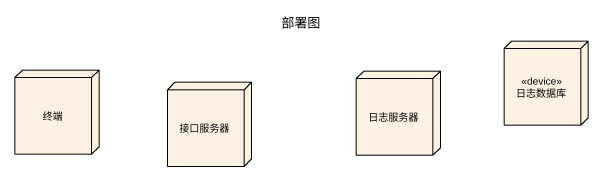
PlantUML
@startuml
title 部署图
node 终端
node 日志服务器
node 日志数据库 <<device>>
node 接口服务器
@enduml
